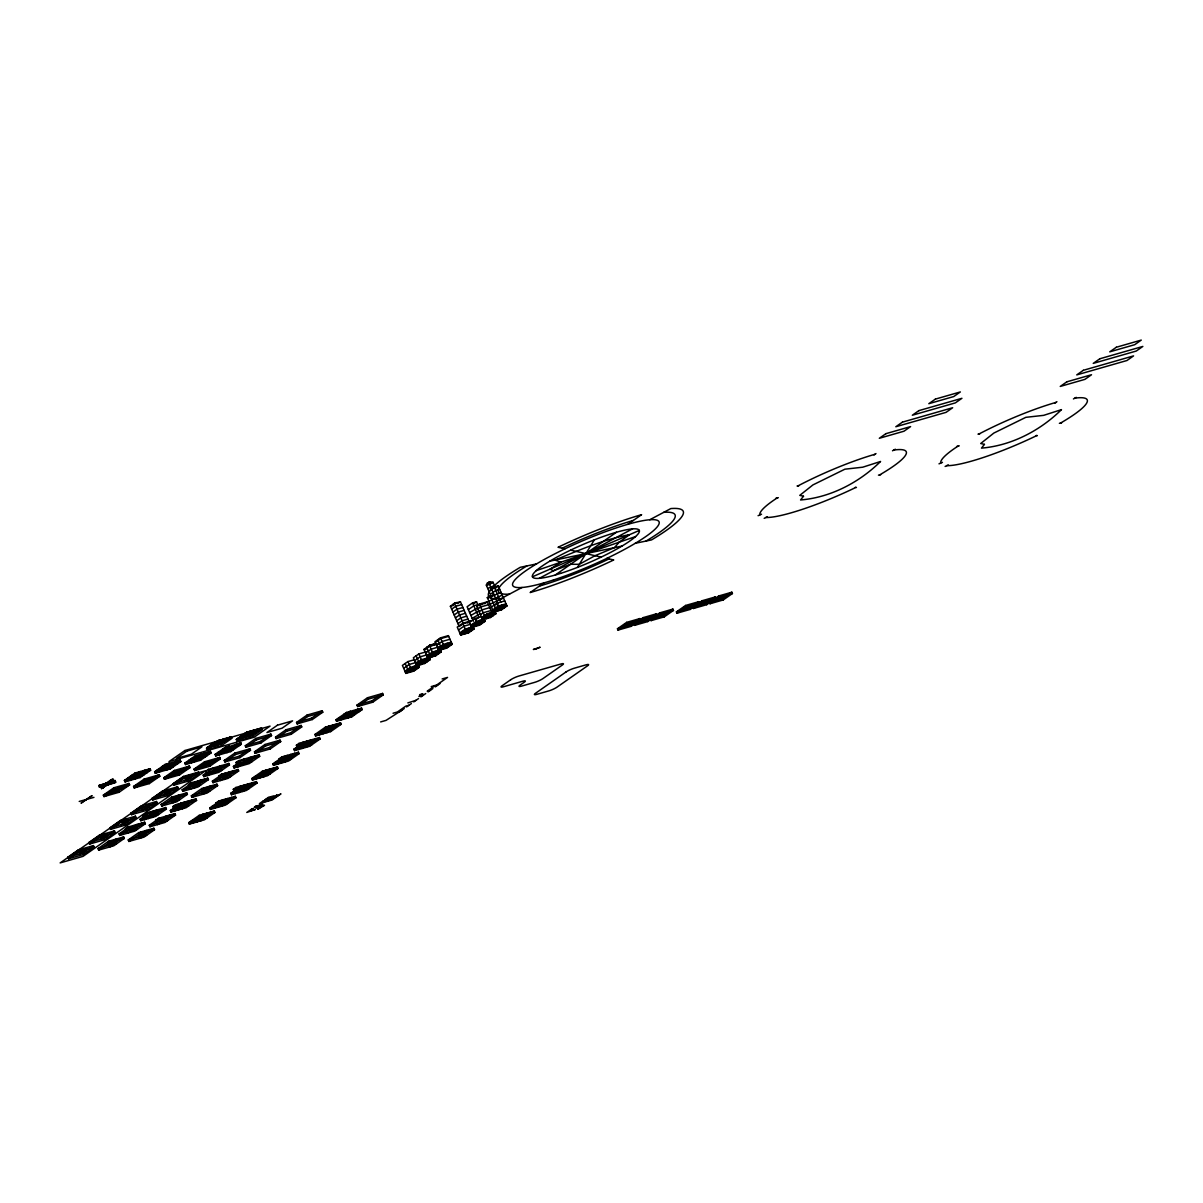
<?xml version="1.0" encoding="UTF-8"?>
<svg xmlns="http://www.w3.org/2000/svg" width="1203" height="1203" viewBox="0 0 1203 1203"><rect width="100%" height="100%" fill="white"/><g stroke="black" fill="none" stroke-linecap="round" stroke-linejoin="round"><path stroke-width="1.5" d="M220.45 767.529L221.442 766.326L218.36 767.213M684.372 607.756C684.116 607.395 680.913 608.553 685.996 606.658M629.38 623.395L632.703 622.086L631.981 622.658M144.54 807.002L148.33 805.529M184.721 777.845L183.277 778.552L183.924 777.8M208.525 787.529L211.698 786.326L208.66 787.604M627.004 623.65L627.74 623.59M577.395 567.41L594.372 539.816M152.195 813.303L153.007 812.581M153.909 812.491L156.555 811.228L155.879 811.95M180.916 779.228L185.833 777.318L184.676 777.785M106.36 834.942L104.09 836.04L106.345 834.852M127.383 820.235L125.127 821.333L127.368 820.16M685.56 607.35L686.687 606.688M158.149 810.777L153.337 812.356M121.578 821.995L117.593 823.093A4.902 0.797 -23.5 0 0 117.112 823.408L122.721 821.378L121.578 821.875M187.863 801.935L192.435 800.085L187.097 802.19M219.277 767.589L218.344 767.559M705.966 601.35L703.244 602.553C714.823 598.357 706.221 600.477 705.92 601.274M722.432 596.538C722.552 595.771 731.559 593.575 719.755 597.816L722.477 596.628M223.923 766.1L222.044 766.897M215.893 768.657L217.126 767.845M98.781 785.604L115.007 780.491L115.729 782.145L114.616 782.927L99.503 787.258L98.781 785.604L115.007 780.491M79.218 801.439L93.954 797.363M99.503 787.258L115.729 782.145M111.353 779.604L100.841 786.957L101.548 788.612L113.683 780.792L112.962 779.153L111.353 779.604L112.074 781.258L101.548 788.612M106.345 783.439L107.458 782.657M112.962 779.153L102.435 786.491L103.157 788.145M107.052 785.093L108.18 784.311M115.428 788.762L112.165 791.108L116.886 789.754L120.15 787.409L112.15 791.063M133.172 776.356L129.593 778.942L130.225 780.386L133.834 777.86L128.646 779.349L127.984 777.845L133.202 776.416M134.315 777.589L140.736 773.048L140.074 771.544L136.495 774.115L131.277 775.559L131.924 777.063L137.127 775.574M139.984 783.544L145.217 779.815L149.322 783.589L134.21 787.92L133.578 786.461L144.104 779.123L159.202 774.792L159.834 776.236L149.322 783.589L144.104 779.123L145.247 779.875M146.736 779.379L152.796 777.709L147.548 781.379L139.969 783.484M165.954 768.522L172.36 765.604L172.991 767.048L166.585 769.965L165.924 768.461M173.833 763.018L176.435 761.123L177.097 762.627L174.465 764.461L178.239 763.379L177.593 761.875L173.818 762.958L177.608 761.935L169.728 767.439L154.616 771.77L155.247 773.213L170.36 768.882L180.871 761.544L180.239 760.085L165.127 764.416L154.616 771.77L180.239 760.085M208.465 746.582L227.758 737.785M210.705 745.018L209.954 745.544L225.623 738.401L224.555 738.702M212.931 743.454L221.337 739.634M215.157 741.905L214.42 742.416L219.202 740.236L218.134 740.552M201.518 754.055L210.465 751.424L211.096 752.883L200.585 760.221L195.984 757.213L185.473 764.552L184.841 763.108L195.352 755.755L201.487 753.995L202.119 755.454M174.24 773.123L176.179 771.679L174.315 770.461L163.803 777.8L164.435 779.258L179.548 774.927L190.059 767.574L189.427 766.131L174.315 770.461L179.548 774.927L177.052 772.251L174.209 773.063L179.021 770.867M191.006 761.409L195.247 758.371L210.465 751.424L199.954 758.777L184.841 763.108L195.247 758.371L189.112 760.131L189.743 761.574M197.247 757.048L201.487 753.995M200.074 756.236L204.33 753.183L204.961 754.642M222.946 742.687L218.149 744.883M225.172 741.138L225.908 740.612L213.878 746.101L214.946 745.8M227.397 739.574L211.743 746.717M229.638 738.01L230.374 737.499L207.472 747.935L208.54 747.634M67.789 857.273L78.315 849.919L93.428 845.589L94.075 847.092L83.563 854.446L68.451 858.777L67.789 857.273L82.902 852.942L93.428 845.589M88.827 842.566L99.353 835.228L114.45 830.897L115.112 832.401L104.601 839.754L89.488 844.085L88.827 842.566L103.939 838.235L114.45 830.897M109.864 827.875L120.375 820.521L135.488 816.19L136.15 817.709L125.623 825.047L110.526 829.378L109.864 827.875L124.977 823.544L135.488 816.19M130.901 813.183L141.413 805.83L156.525 801.499L157.187 803.002L146.661 810.356L131.548 814.687L130.901 813.183L146.014 808.852L156.525 801.499M151.924 798.476L162.45 791.138L177.563 786.807L178.209 788.311L167.698 795.664L152.586 799.995L151.924 798.476L167.037 794.145L177.563 786.807M172.961 783.785L183.488 776.431L198.6 772.1L199.247 773.604L188.736 780.958L173.623 785.288L172.961 783.785L188.074 779.454L198.6 772.1M77.894 851.183L80.526 849.348M213.277 760.446L205.683 762.552L200.435 766.221L208.014 764.116L213.247 760.386M223.578 750.386L222.946 748.943L236.931 743.905M68.451 858.777L78.962 851.423L94.075 847.092M89.488 844.085L99.999 836.732L115.112 832.401M110.526 829.378L121.037 822.04L136.15 817.709M131.548 814.687L142.074 807.333L157.187 803.002M152.586 799.995L163.097 792.642L162.45 791.138M173.623 785.288L184.134 777.935L199.247 773.604M205.713 762.612L194.66 770.597L194.029 769.138L204.54 761.8L219.653 757.469L220.284 758.913L209.773 766.266L194.66 770.597L220.284 758.913L205.172 763.243L204.54 761.8L209.773 766.266L205.172 763.243M226.75 747.905L229.382 746.071L229.984 747.469M165.803 791.303L168.435 789.469M186.841 776.612L189.472 774.777M103.623 835.213L100.631 837.303L107.533 834.341L104.15 835.228M158.811 796.581L161.803 794.491M79.127 854.025L85.533 851.107M100.165 839.318L106.571 836.401L105.338 833.559M121.202 824.626L127.608 821.709L126.36 818.867L122.586 819.95L123.819 822.792M163.262 795.228L169.668 792.311M184.3 780.536L190.706 777.619M226.42 751.258L232.826 748.341M234.299 745.74L240.69 742.762L241.322 744.221L230.796 751.559L215.683 755.89L215.066 754.446L225.578 747.093L229.352 746.01M152.811 811.288L156.585 810.205L158.48 814.551L147.142 817.799L144.51 819.634L142.631 815.288L151.548 811.649M203.848 776.627L214.36 769.288L213.698 767.77L203.187 775.123L203.848 776.627L218.946 772.296L229.472 764.958L228.811 763.439L208.36 769.364L205.728 771.198L207.623 775.544L210.254 773.709L221.578 770.461L219.698 766.116M127.999 827.062L125.368 828.897L127.262 833.258L137.774 825.905L137.127 824.401L126.601 831.739L119.052 833.905L119.698 835.423L134.811 831.093L145.337 823.739L144.676 822.235L127.999 827.062L129.894 831.408L137.443 829.243L135.548 824.897M146.405 814.205L149.037 812.371L150.931 816.717M182.149 789.815L189.713 787.649L200.224 780.311L200.886 781.815L190.36 789.168L188.48 784.807L191.097 782.973L207.773 778.146L208.435 779.649L197.924 787.003L182.811 791.333L182.149 789.815L192.675 782.476L193.322 783.98L182.811 791.333M98.014 848.611L108.526 841.258L123.638 836.927L124.3 838.431L113.789 845.784L98.676 850.115L98.014 848.611L109.353 845.363L111.984 843.529M119.052 833.905L129.563 826.566L130.225 828.07L119.698 835.423M140.089 819.213L150.601 811.86L165.713 807.529L166.375 809.048L155.849 816.386L140.736 820.717L140.089 819.213L157.819 813.048L165.713 807.529M161.112 804.521L171.638 797.168L186.751 792.837L187.397 794.341L176.886 801.694L161.773 806.025L161.112 804.521L172.45 801.273L175.082 799.424M224.239 760.476L234.765 753.138L249.878 748.807L250.51 750.251L239.983 757.604L224.871 761.935L224.239 760.476L239.352 756.146L249.878 748.807M245.277 745.785L255.803 738.431L270.916 734.101L271.532 735.559L261.021 742.898L245.908 747.228L245.277 745.785L260.389 741.454L270.916 734.101M108.12 842.521L110.736 840.686L112.631 845.032L109.999 846.867L109.353 845.363M192.254 783.724L194.886 781.89M98.676 850.115L109.187 842.762L124.3 838.431M140.736 820.717L151.262 813.378L166.375 809.048M161.773 806.025L172.285 798.672L187.397 794.341M224.871 761.935L235.397 754.582L250.51 750.251M245.908 747.228L256.434 739.89L271.532 735.559M109.398 843.123L114.15 840.28L111.623 842.055M131.728 827.499L141.864 823.393L133.698 826.13L139.383 824.506M172.495 799.033L177.623 795.514M196.029 782.642L198.66 780.807M174.736 797.965L177.247 796.191L176.044 796.536M150.27 815.213L158.149 809.694L158.811 811.213L148.3 818.551M213.367 771.123L221.262 765.604L221.908 767.123L214.029 772.627M461.952 624.628L459.215 626.552L450.388 606.252L454.779 603.049L457.065 603.214M456.749 602.492L453.411 604.011L453.726 604.733L454.779 603.049M115.759 842.446L116.405 843.95L108.856 846.115L116.751 840.596L116.09 839.092L108.195 844.611L115.759 842.446L123.638 836.927M144.676 822.235L136.796 827.739L129.232 829.905M178.856 798.341L179.518 799.86L171.954 802.025L179.848 796.506L179.187 795.003L171.307 800.506L178.856 798.341L186.751 792.837M192.345 785.815L199.893 783.649L207.773 778.146M228.811 763.439L220.931 768.958L203.187 775.123M457.666 603.605L460.403 601.695L469.23 621.981L463.32 623.68L454.508 603.38L460.403 601.695M152.074 817.469L154.706 815.634M175.743 800.942L173.112 802.777L172.45 801.273M194.134 788.085L196.766 786.236M487.561 583.921L487.245 583.199L490.598 581.681L489.531 583.365M490.598 581.681L487.245 583.199M451.651 609.154L455.757 606.282L461.666 604.583M486.508 585.605L493.185 582.568M195.939 798.867L180.826 803.198L170.3 810.551L170.961 812.055L186.074 807.724L196.585 800.386L195.939 798.867L188.044 804.386L188.706 805.89L177.367 809.138L174.736 810.972L172.841 806.627L175.473 804.792L186.811 801.544M249.908 757.454L251.803 761.8L240.465 765.048L237.848 766.882L235.953 762.537L238.585 760.702L259.036 754.777L259.698 756.296L249.171 763.634L234.059 767.965L233.412 766.461L243.923 759.108L244.585 760.627L234.059 767.965M452.914 612.056L457.02 609.184L462.929 607.485M149.277 825.243L156.826 823.078L167.337 815.739L167.999 817.243L157.488 824.596L155.593 820.235L158.225 818.401L174.901 813.574L175.548 815.078L165.037 822.431L149.924 826.762L149.277 825.243L159.788 817.905L160.45 819.408L149.924 826.762M212.375 781.153L219.923 778.988L230.45 771.649L231.096 773.153L220.585 780.506L218.69 776.146L221.322 774.311L237.999 769.484L238.66 770.988L228.134 778.341L213.036 782.672L212.375 781.153L222.886 773.815L223.547 775.318L213.036 782.672M128.24 839.95L138.751 832.596L153.864 828.265L154.525 829.769L143.999 837.123L128.886 841.453L128.24 839.95L139.578 836.702L142.195 834.867M191.337 795.86L201.863 788.506L216.961 784.176L217.623 785.679L207.111 793.033L191.999 797.363L191.337 795.86L202.675 792.612L205.307 790.762M487.771 588.508L494.448 585.47M254.465 751.815L264.991 744.477L280.088 740.146L280.72 741.589L270.209 748.943L255.096 753.273L254.465 751.815L269.577 747.484L280.088 740.146M275.502 737.123L286.013 729.77L301.126 725.439L301.758 726.898L291.246 734.236L276.134 738.567L275.502 737.123L290.615 732.792L301.126 725.439M296.539 722.432L307.051 715.078L322.163 710.747L322.795 712.191L312.284 719.544L297.171 723.875L296.539 722.432L311.652 718.101L322.163 710.747M201.442 789.769L204.074 787.935M128.886 841.453L139.413 834.1L154.525 829.769M170.961 812.055L181.473 804.717L196.585 800.386M191.999 797.363L202.51 790.01L217.623 785.679M255.096 753.273L265.622 745.92L280.72 741.589M276.134 738.567L286.645 731.229L301.758 726.898M297.171 723.875L307.682 716.522L322.795 712.191M205.217 788.687L207.848 786.852M454.178 614.959L458.283 612.086L464.193 610.387M491.245 596.477L493.982 594.568L487.305 597.605L493.606 612.101L501.486 609.846L506.959 606.011L498.132 585.726L491.456 588.763L494.087 588.011M180.495 806.551L188.375 801.033L189.036 802.551M243.592 762.461L251.487 756.943L252.134 758.461L244.254 763.965M167.533 815.875L170.089 815.363L164.841 817.754L170.6 815.333M228.465 773.303L230.555 772.912M229.051 772.897L233.187 771.273M230.104 772.146L234.54 770.672L233.713 771.243M249.036 758.928L255.893 755.755L250.6 758.341M468.358 609.62L473.847 605.801L477.786 604.673L476.523 601.771L472.584 602.898L467.11 606.733L473.411 621.214M489.035 591.41L494.508 587.575L498.448 586.447M206.51 789.348L207.593 788.597M495.395 587.635L498.132 585.726M178.51 809.89L189.773 801.95M231.848 772.537L232.675 771.965M473.787 603.68L476.523 601.771M153.864 828.265L145.984 833.784L138.42 835.95L146.315 830.431L146.961 831.935L139.082 837.453L146.631 835.288L144.736 830.942M174.901 813.574L167.006 819.078L159.458 821.243M209.081 789.679L209.728 791.198L202.179 793.363L210.074 787.845L209.412 786.341L201.518 791.845L209.081 789.679L216.961 784.176M237.999 769.484L230.119 774.988L222.555 777.153M259.036 754.777L251.141 760.296L233.412 766.461M184.916 806.972L182.3 808.807L181.036 805.905M205.954 792.281L203.322 794.115L202.675 792.612M224.359 779.424L226.991 777.574L225.096 773.228L218.69 776.146M455.426 617.846L459.546 614.974L465.456 613.289M481.696 617.59L487.17 613.756L495.05 611.5L495.997 613.68L490.508 617.5L482.644 619.756L476.659 605.996L479.395 604.071L487.275 601.816L492.313 613.41M487.621 598.327L500.974 592.237M456.689 620.748L460.809 617.876L466.704 616.177M469.621 612.522L477.726 607.936M484.523 603.741L487.275 601.816M477.907 608.898L480.659 606.974L488.523 604.718M488.869 601.229L502.237 595.139M457.952 623.65L462.057 620.778L467.967 619.079M470.884 615.425L478.989 610.838M426.87 655.891L432.358 652.056L440.238 649.8L441.17 651.981L435.697 655.815L427.817 658.071L424.042 649.364L429.802 645.214L433.742 644.086L434.057 644.808L431.426 645.56M440.478 637.876L435.005 641.71L438.779 650.402L446.659 648.146L452.148 644.312L448.358 635.62L440.478 637.876L444.268 646.567L438.779 650.402M414.208 659.785L407.907 661.59L402.419 665.409L405.892 673.394L413.772 671.124L419.245 667.304L418.298 665.124L410.434 667.379L404.945 671.214M426.749 651.665L418.87 653.921L413.381 657.755L416.855 665.725L424.734 663.47L430.208 659.635L429.26 657.47L421.396 659.725L415.907 663.56L423.787 661.289M424.358 650.101L429.802 645.214M435.321 642.432L440.794 638.598L448.674 636.342M467.862 622.943L470.599 621.019L462.719 623.274L457.245 627.109L460.704 635.079L468.584 632.823L474.072 628.989L473.125 626.823L465.245 629.079L459.772 632.913M479.17 611.786L481.907 609.876L489.786 607.62M490.132 604.132L503.501 598.041M472.147 618.327L480.253 613.741M403.682 668.312L409.17 664.477L417.05 662.221M414.644 660.658L420.133 656.823L428.012 654.567M425.606 652.988L431.095 649.169L438.975 646.898M436.584 645.334L442.057 641.5L449.937 639.244M458.508 630.011L463.982 626.177L470.283 624.372M481.516 616.643L474.944 618.522L469.471 622.357L471.681 627.425L479.546 625.169L485.035 621.334L484.087 619.154L476.208 621.425L470.734 625.244L475.456 623.891M480.433 614.688L483.17 612.778L491.05 610.522M491.395 607.034L496.884 603.199L504.749 600.944M476.147 619.304L478.884 617.395L472.584 602.898M230.781 793.288L234.555 792.206L245.066 784.852L245.698 786.311L235.186 793.649L233.292 789.303L235.923 787.469L256.404 781.604L257.036 783.063L246.51 790.401L231.397 794.732L230.781 793.288L241.292 785.935L241.923 787.394L231.397 794.732M293.878 749.198L297.652 748.116L308.179 740.762L308.795 742.221L298.284 749.559L296.389 745.213L299.021 743.379L319.502 737.514L320.133 738.973L309.622 746.311L294.509 750.642L293.878 749.198L304.389 741.845L305.021 743.304L294.509 750.642M209.743 807.98L217.292 805.815L227.818 798.476L228.45 799.92L217.923 807.273L216.029 802.912L218.66 801.078L235.367 796.311L235.999 797.754L225.487 805.108L210.375 809.439L209.743 807.98L220.254 800.642L220.886 802.085L210.375 809.439M272.84 763.89L280.404 761.725L290.915 754.371L291.547 755.83L281.021 763.183L279.141 758.822L281.773 756.988L298.464 752.206L299.096 753.664L288.585 761.018L273.472 765.349L272.84 763.89L283.367 756.537L283.983 757.995L273.472 765.349M300.179 744.131L302.795 742.296L304.69 746.642M437.832 648.237L443.321 644.402L451.2 642.146M492.659 609.921L498.132 606.101L506.012 603.846M188.706 822.687L199.217 815.333L214.329 811.002L214.961 812.446L204.45 819.799L189.337 824.13L188.706 822.687L200.044 819.438L210.555 812.085L211.187 813.529L200.675 820.882L198.781 816.536M251.803 778.597L262.329 771.243L277.442 766.912L278.073 768.356L267.547 775.709L252.435 780.04L251.803 778.597L263.141 775.349L273.652 767.995L274.284 769.439L263.773 776.792L263.141 775.349M314.915 734.492L325.427 727.153L340.539 722.823L341.171 724.266L330.645 731.619L315.547 735.95L314.915 734.492L330.028 730.161L340.539 722.823M335.938 719.8L346.464 712.447L361.577 708.116L362.208 709.575L351.682 716.913L336.569 721.244L335.938 719.8L351.05 715.469L361.577 708.116M356.975 705.108L367.501 697.755L382.614 693.424L383.231 694.868L372.719 702.221L357.607 706.552L356.975 705.108L372.088 700.778L382.614 693.424M219.818 801.83L222.435 799.995M282.916 757.74L285.547 755.905M303.953 743.048L306.585 741.213M410.253 669.124L414.358 666.251L414.674 666.973L409.2 670.808M441.772 647.109L447.26 643.274L447.576 643.996L442.087 647.831M476.042 623.169L480.147 620.297L480.463 621.019L474.99 624.838L474.674 624.116M487.004 615.5L491.11 612.628L491.425 613.35L485.952 617.184L485.636 616.462M497.967 607.846L502.072 604.974L502.388 605.695L496.914 609.53M189.337 824.13L199.848 816.777L214.961 812.446M252.435 780.04L262.961 772.687L278.073 768.356M315.547 735.95L326.058 728.597L341.171 724.266M336.569 721.244L347.096 713.905L362.208 709.575M357.607 706.552L368.133 699.199L383.231 694.868M464.012 632.507L469.501 628.673L469.185 627.951M202.555 815.454L205.187 813.619M223.593 800.747L226.224 798.912M307.727 741.965L310.359 740.131M405.892 673.394L411.366 669.56L419.245 667.304M416.855 665.725L422.343 661.891L430.208 659.635M427.817 658.071L433.306 654.237L441.17 651.981M460.704 635.079L466.193 631.259L474.072 628.989M471.681 627.425L477.155 623.59L485.035 621.334M482.644 619.756L488.117 615.936L495.997 613.68M493.606 612.101L499.08 608.267L506.959 606.011M240.961 789.288L248.841 783.77L249.472 785.228L238.961 792.566M304.058 745.198L311.953 739.68L312.585 741.138L302.058 748.477M429.26 657.47L420.479 663.876L420.794 664.597L426.268 660.763L425.952 660.041M484.087 619.154L475.29 625.575L475.606 626.297L481.095 622.462L480.779 621.74M413.14 669.68L418.614 665.845L410.749 668.101L405.261 671.936L413.14 669.68L413.772 671.124M424.103 662.026L429.576 658.191L421.712 660.447L416.223 664.282L424.103 662.026L424.734 663.47M446.027 646.703L451.516 642.868L443.636 645.124L438.148 648.958L446.027 646.703L446.659 648.146M478.914 623.71L484.403 619.891L476.523 622.146L471.05 625.966L478.914 623.71L479.546 625.169M500.854 608.387L506.328 604.568L498.448 606.823L492.974 610.658L500.854 608.387L501.486 609.846M244.735 788.206L252.63 782.687L253.262 784.145L242.735 791.484M206.45 816.506L207.081 817.965L191.969 822.296L191.337 820.837L206.45 816.506L214.329 811.002M227.487 801.815L228.104 803.258L213.006 807.589L212.375 806.145L227.487 801.815L235.367 796.311M256.404 781.604L248.51 787.123L233.397 791.454L234.029 792.897L249.141 788.566L247.247 784.221M277.442 766.912L269.547 772.416L254.434 776.747L255.066 778.206L270.179 773.875L268.284 769.529M290.585 757.725L291.216 759.168L276.104 763.499L275.472 762.055L290.585 757.725L298.464 752.206M311.622 743.033L312.254 744.477L297.141 748.807L296.509 747.364L311.622 743.033L319.502 737.514M221.698 806.19L232.224 798.837L231.593 797.394L223.698 802.897L224.329 804.341M284.81 762.101L295.321 754.747L294.69 753.289L286.81 758.807L287.442 760.251M305.833 747.394L316.359 740.056L315.727 738.597L307.833 744.116L308.464 745.559M543.982 582.899L530.147 592.553A106.105 17.323 -23.5 0 0 613.741 559.951L606.823 558.372M555.29 574.989L616.477 532.237M627.786 524.343L641.605 514.673A106.105 17.323 -23.5 0 0 558.027 547.275L564.929 548.854M399.411 711.935L404.208 708.582M406.569 706.928L411.381 703.575M413.742 701.92L418.539 698.567M420.9 696.913L425.712 693.56M428.073 691.905L432.885 688.552M435.245 686.898L440.042 683.545M617.455 628.778L626.658 622.357L639.861 618.568L640.447 619.891L631.244 626.312L618.026 630.101L617.455 628.778L630.673 624.989L639.861 618.568M618.026 630.101L627.229 623.68L640.447 619.891M627.274 625.74L632.883 623.184M874.025 454.96L875.995 453.576M655.846 616.131L660.597 614.522L657.139 615.515L658.191 614.507L647.755 621.575L634.552 625.365L633.981 624.041L643.169 617.62L656.387 613.831L656.958 615.154L641.8 619.139L645.951 617.951L639.184 620.974L644.552 618.568M634.552 625.365L643.74 618.943L643.169 617.62M646.101 619.395L643.891 621.214L649.394 618.447M656.387 613.831L647.184 620.267L633.981 624.041M650.492 619.319L659.68 612.883L672.898 609.109L673.469 610.417L664.282 616.853L651.064 620.628L650.492 619.319L663.71 615.53L672.898 609.109M651.064 620.628L660.267 614.207L673.469 610.417M660.312 616.267L665.921 613.725M676.402 611.891L685.605 605.455L698.823 601.68L699.394 602.989L686.176 606.778L676.973 613.199L676.402 611.891L689.62 608.101L698.823 601.68M686.221 608.838L691.83 606.297M692.928 607.154L702.116 600.733L715.334 596.944L715.905 598.267L706.702 604.688L693.499 608.477L692.928 607.154L706.131 603.365L715.334 596.944M676.973 613.199L690.191 609.425L699.815 602.898L703.65 601.56M693.499 608.477L702.687 602.041L702.116 600.733M702.747 604.117C719.695 596.583 693.74 607.395 706.041 603.169L706.702 604.688M709.439 602.417L718.642 595.996L731.845 592.207L732.416 593.53L723.229 599.951L710.011 603.741L709.439 602.417L722.657 598.628L731.845 592.207M710.011 603.741L719.214 597.32L732.416 593.53M719.259 599.38L724.868 596.823M1054.941 403.11L1056.926 401.712M190.059 776.491L186.615 777.589L191.472 775.649L185.503 778.115L186.691 778.04A6.647 1.083 -23.5 0 0 187.518 777.8L190.375 776.582M158.826 811.063L160.525 809.679M250.344 759.108L251.412 758.642M222.766 766.882L221.953 767.319M148.3 805.98L145.443 807.183A6.647 1.083 -23.5 0 1 144.631 807.424L143.458 807.559L147.337 805.424M892.491 450.794L895.363 449.215M1073.422 398.945L1076.294 397.366M521.997 587.485L500.929 598.658A106.105 17.323 -23.5 0 1 520.222 567.32L536.508 563.921M539.245 578.342L632.507 528.884M649.755 519.756L670.838 508.568A106.105 17.323 -23.5 0 1 651.545 539.906L635.244 543.305M764.191 518.328L767.379 516.719M945.122 466.463L948.295 464.869M632.116 622.778L630.327 623.5A5.804 0.947 -23.5 0 1 629.47 623.755C625.349 623.304 641.545 619.41 629.41 623.425M648.643 618.041L646.703 618.808A5.804 0.947 -23.5 0 1 645.981 619.019L644.958 619.049L650.176 616.974L645.921 618.703L649.214 617.35M246.089 732.627L247.247 732.086M244.6 733.665L249.382 731.484M243.848 734.176L250.45 731.168M242.359 735.213L252.585 730.552M241.623 735.74L253.653 730.251M240.134 736.777L255.788 729.635M239.382 737.304L256.856 729.334M237.908 738.341L259.006 728.717M237.156 738.853L260.074 728.416M152.781 777.649L133.578 786.461L148.691 782.13L159.202 774.792L154.405 776.973M236.42 739.379L261.292 728.221M237.653 739.168L260.555 728.732M238.72 738.868L259.818 729.259M240.856 738.251L258.329 730.296M241.923 737.95L257.577 730.807M244.059 737.334L256.089 731.845M245.126 737.033L255.352 732.371M247.262 736.416L253.863 733.409M248.329 736.116L253.111 733.935M250.465 735.499L251.638 734.973M532.433 576.793L639.319 530.433M758.085 515.696L761.544 514.207M939.002 463.847L942.46 462.358M210.074 786.491L208.044 788.025M210.269 786.401L212.6 785.905L208.796 787.845M197.593 782.431L204.976 779.303L197.758 781.364M195.743 782.777L202.48 780.416L198.224 781.634M164.029 792.206L157.879 794.957L165.623 791.514L160.871 792.867L178.209 788.311M536.222 570.658L635.545 536.583M698.778 603.62L702.071 602.673L699.349 603.229M499.711 589.35L495.771 590.478L490.298 594.297L486.192 584.884L492.869 581.846L495.711 588.357M450.388 606.252L453.351 605.41M487.305 597.605L489.922 596.853M476.659 605.996L482.959 604.192M494.132 605.109L498.072 603.981L488.629 582.237M502.012 606.929L495.711 608.733L496.343 610.192L504.222 607.921L503.591 606.477M496.027 609.455L503.907 607.199M490.734 613.861L484.433 615.665L479.395 604.071M485.065 617.124L492.944 614.868M474.102 624.778L481.982 622.522M469.125 629.906L462.824 631.725L463.456 633.169L471.335 630.913L470.704 629.455M440.899 638.883L437.742 639.801L440.584 646.312M463.14 632.447L471.02 630.192M435.817 643.74L429.516 645.545L433.306 654.237M437.712 644.011L427.065 647.124L427.381 647.846M424.042 649.364L427.185 648.462M447.2 645.229L440.899 647.034L441.516 648.492L449.396 646.237L448.764 644.778M442.569 646.883L445.711 645.966M444.268 646.567L452.148 644.312M441.215 647.77L449.08 645.515M430.238 655.424L438.118 653.169M419.276 663.094L427.155 660.823M414.298 668.221L407.997 670.026L408.629 671.469L416.509 669.214L415.877 667.77M409.667 669.86L412.824 668.958M408.313 670.748L416.193 668.492M230.961 736.868L206.405 748.251M715.905 598.267L700.883 602.147L705.033 600.959L698.266 603.981M690.823 605.861L689.755 606.177L691.725 605.139M442.133 678.958L447.546 677.409L435.471 685.845L437.636 685.229M431.2 686.597L435.516 685.364L427.2 691.169L430.479 690.236M166.255 765.123L162.48 766.206L163.127 767.709L169.548 764.792L168.886 763.288L162.51 766.266M234.284 745.695L238.089 744.657M106.09 783.288L107.699 782.822M204.239 755.845L198.089 757.559L193.833 760.597L194.435 761.98M137.924 775.063L140.134 777.544L134.916 773.078L150.029 768.747L150.646 770.206L140.134 777.544L125.022 781.875L124.39 780.431L134.916 773.078L137.894 775.003L143.127 773.574L143.743 775.018L138.556 776.506L134.947 779.033L134.285 777.529M141.849 774.221L147.037 772.732L146.375 771.228L141.187 772.717L144.796 770.191L145.458 771.694M419.636 694.672L422.854 693.755L418.945 696.492L423.306 695.244M106.811 784.927L108.42 784.476M416.148 700.251L407.847 702.913M179.052 770.928L176.209 771.74L177.067 772.311M408.975 705.259L405.697 706.191L397.381 711.996L393.065 713.244M120.811 788.912L112.796 792.566L117.518 791.213L128.992 783.454L129.623 784.897L119.097 792.251L103.984 796.581L103.353 795.123L113.879 787.785L128.992 783.454L103.353 795.123L118.465 790.792L119.097 792.251L113.879 787.785L115.458 788.822M401.802 710.266L386.058 720.371L380.644 721.92M235.953 762.537L238.465 761.815M296.389 745.213L298.915 744.492M214.36 769.288L229.472 764.958M244.585 760.627L259.698 756.296M305.021 743.304L320.133 738.973M188.48 784.807L190.991 784.085M279.141 758.822L281.652 758.101M193.322 783.98L208.435 779.649M223.547 775.318L238.66 770.988M283.983 757.995L299.096 753.664M174.27 798.521L179.608 796.987M148.631 807.002L142.225 809.935L140.992 807.093M142.631 815.288L145.142 814.566M172.841 806.627L175.367 805.905M179.142 804.822L176.63 805.544L179.262 803.709L181.142 808.055M233.292 789.303L235.803 788.582M241.923 787.394L257.036 783.063M188.044 804.386L170.3 810.551M155.593 820.235L158.104 819.514M216.029 802.912L218.555 802.19M130.225 828.07L145.337 823.739M160.45 819.408L175.548 815.078M220.886 802.085L235.999 797.754M956.626 446.508L959.272 445.832M775.694 498.358L778.356 497.681M549.831 561.139L621.921 546.087M627.695 623.545C629.53 623.545 619.079 626.387 627.049 623.56M148.661 805.063L149.428 805.078L144.646 807.078M1059.377 423.306L1061.572 422.9M878.446 475.155L880.641 474.749M135.804 826.281L138.45 825.784M686.642 606.643L687.65 606.207L684.447 607.831M183.924 777.77L180.706 778.988A4.902 0.797 -23.5 0 0 180.224 779.318L180.961 779.288M187.082 802.461L190.826 801.213L187.863 802.01M977.979 434.148L979.648 434.027M797.063 485.997L798.732 485.877M1036.279 435.471L1037.362 435.651M855.363 487.32L856.446 487.501M570.583 550.132L601.169 557.094M116.886 789.754L118.465 790.792M663.62 615.319L664.282 616.853M722.567 598.432L723.229 599.951M718.642 595.996L719.214 597.32M689.53 607.891L690.191 609.425M685.605 605.455L686.176 606.778M659.68 612.883L660.267 614.207M647.094 620.056L647.755 621.575M630.583 624.793L631.244 626.312M626.658 622.357L627.229 623.68M494.192 586.853L500.824 602.071M496.884 603.199L499.08 608.267M490.042 595.696L495.395 608.011M489.576 615.334L490.508 617.5M487.17 613.756L488.117 615.936M474.944 618.522L477.155 623.59M467.636 630.658L468.584 632.823M462.719 623.274L466.193 631.259M436.298 650.928L436.614 651.65L431.125 655.485L430.809 654.763M434.749 653.635L435.697 655.815M426.779 647.455L429.621 653.981M425.336 658.597L425.651 659.319L420.163 663.154L419.847 662.417M418.87 653.921L422.343 661.891M416.133 655.846L418.644 661.635M407.907 661.59L411.366 669.56M405.17 663.5L407.682 669.304M372.088 700.778L372.719 702.221M367.501 697.755L368.133 699.199M355.171 711.048L355.802 712.492M351.05 715.469L351.682 716.913M349.908 714.717L350.539 716.161M347.607 713.214L348.238 714.657M346.464 712.447L347.096 713.905M342.359 716.883L342.975 718.326M330.028 730.161L330.645 731.619M325.427 727.153L326.058 728.597M311.652 718.101L312.284 719.544M307.051 715.078L307.682 716.522M308.359 743.409L309.622 746.311M299.021 743.379L300.915 747.725M290.615 732.792L291.246 734.236M286.013 729.77L286.645 731.229M281.773 756.988L283.652 761.334M279.246 760.973L279.878 762.416M269.577 747.484L270.209 748.943M264.991 744.477L265.622 745.92M260.389 741.454L261.021 742.898M255.803 738.431L256.434 739.89M264.51 770.612L266.404 774.958M262.329 771.243L262.961 772.687M261.998 774.582L262.63 776.04M258.209 775.664L258.84 777.123M238.059 744.612L238.69 746.055M236.916 743.845L237.532 745.304M239.352 756.146L239.983 757.604M238.585 760.702L240.465 765.048M232.796 748.281L233.427 749.725M234.765 753.138L235.397 754.582M243.472 785.303L245.367 789.649M226.39 751.198L227.021 752.642M239.698 786.386L241.592 790.732M235.923 787.469L237.818 791.815M228.886 772.146L230.765 776.491L223.217 778.657L221.322 774.311M219.472 754.807L218.841 753.364L221.472 751.529L217.683 752.612L218.314 754.055M206.194 754.416L206.826 755.86M204.224 755.8L204.856 757.243M208.36 769.364L210.254 773.709M218.66 801.078L220.555 805.424M195.984 757.213L195.352 755.755L200.585 760.221L185.473 764.552L211.096 752.883L191.082 758.747L191.713 760.191M216.149 805.063L216.781 806.506M190.976 761.349L191.608 762.792M199.893 783.649L200.555 785.153L192.991 787.318L191.097 782.973M201.863 788.506L202.51 790.01M188.074 779.454L188.736 780.958M185.698 775.86L186.931 778.702M202.675 817.589L203.292 819.048M183.488 776.431L184.134 777.935M199.217 815.333L199.848 816.777M198.886 818.672L199.518 820.13M195.112 819.754L195.743 821.213M180.826 803.198L181.473 804.717M175.473 804.792L177.367 809.138M171.638 797.168L172.285 798.672M167.037 794.145L167.698 795.664M165.773 816.235L167.668 820.581L160.104 822.747L158.225 818.401M150.601 811.86L151.262 813.378M146.014 808.852L146.661 810.356M145.262 813.454L147.142 817.799M141.413 805.83L142.074 807.333M140.962 832.025L142.856 836.371L140.225 838.205L139.578 836.702M138.751 832.596L139.413 834.1M113.894 781.273L114.616 782.927M124.977 823.544L125.623 825.047M120.375 820.521L121.037 822.04M99.909 784.822L100.616 786.476M108.526 841.258L109.187 842.762M103.939 838.235L104.601 839.754M101.548 834.641L102.796 837.483M99.353 835.228L99.999 836.732M82.902 852.942L83.563 854.446M78.315 849.919L78.962 851.423M663.725 512.343A97.248 15.88 -23.5 0 1 646.056 541.049M562.147 548.222A90.39 14.767 -23.5 0 1 633.349 520.448M509.576 594.071A95.308 15.564 -23.5 0 1 526.899 565.921M609.079 558.884A88.345 14.436 -23.5 0 1 539.485 586.041M893.934 450.012A79.789 13.038 -23.5 0 1 879.543 474.959M855.904 487.41A79.789 13.038 -23.5 0 1 765.785 517.516M759.815 514.959A79.789 13.038 -23.5 0 1 777.033 498.027M797.89 485.937A79.789 13.038 -23.5 0 1 875.017 454.268M1074.85 398.148A79.789 13.038 -23.5 0 1 1060.475 423.11M1036.821 435.561A79.789 13.038 -23.5 0 1 946.716 465.666M940.731 463.11A79.789 13.038 -23.5 0 1 957.949 446.163M978.821 434.088A79.789 13.038 -23.5 0 1 1055.933 402.419M252.284 732.356L248.194 734.296L252.284 732.356M164.48 792.762L165.668 792.732A6.647 1.083 -23.5 0 0 166.48 792.491L169.367 790.822L165.578 792.281L170.465 790.386L164.48 792.762M666.688 612.237L663.214 614.071A5.82 0.947 -23.5 0 1 662.492 614.282L661.455 614.357L666.688 612.237M83.578 850.055L86.496 849.032L79.593 852.01L83.578 850.055M125.653 820.672L121.668 822.611L128.556 819.709L125.653 820.672M690.206 605.59L692.763 604.688L686.733 607.289L690.311 605.56M254.48 731.379L250.946 734.025L242.074 736.582L254.48 731.379M662.432 613.891L665.74 612.628L662.462 613.861M85.353 849.604L83.067 850.732L85.323 849.634M708.266 600.447L706.266 601.44L708.236 600.402M724.792 595.711L722.792 596.703L724.747 595.665M803.499 496.237L800.566 499.967C830.581 497.501 859.393 482.388 880.566 461.471L862.731 467.2L844.912 469.185L812.927 484.914L799.8 495.35L803.499 496.237M984.43 444.373L981.498 448.117C1011.497 445.636 1040.309 430.539 1061.482 409.621L1043.663 415.351L1025.828 417.336L993.843 433.065L980.716 443.501L984.43 444.373M619.214 542.177L614.432 547.651L595.019 555.696L579.305 564.297L570.583 564.297L553.5 570.778L550.087 569.139L561.049 562.132L554.854 560.087C579.32 550.177 603.485 539.395 629.5 534.703L619.214 542.177M86.135 799.604L81.052 803.153L92.105 795.649L86.135 799.604M114.511 789.228L103.984 796.581L129.623 784.897L114.511 789.228M135.548 774.537L125.022 781.875L150.646 770.206L135.548 774.537M150.029 768.747L139.503 776.1L124.39 780.431L150.029 768.747M184.901 750.522L169.022 761.604L254.179 737.198L270.058 726.116L184.901 750.522M160.991 768.792L158.39 770.687L159.022 772.131L161.653 770.296L157.879 771.379L157.217 769.875L161.022 768.852M144.736 780.567L134.21 787.92L159.834 776.236L144.736 780.567M165.758 765.875L155.247 773.213L180.871 761.544L165.758 765.875L165.127 764.416L170.36 768.882L165.758 765.875M186.796 751.168L176.285 758.522L191.397 754.191L201.909 746.837L186.796 751.168M145.879 781.318L140.616 785.003L148.18 782.837L153.428 779.153L145.879 781.318M207.728 747.093L206.976 747.619L229.893 737.183L207.728 747.093M212.179 743.98L211.442 744.507L223.472 739.018L212.179 743.98M216.39 741.048L216.39 741.048M174.946 771.905L164.435 779.258L190.059 767.574L174.946 771.905M217.021 742.507L206.495 749.86L221.608 745.529L232.134 738.176L217.021 742.507M189.427 766.131L178.916 773.469L163.803 777.8L189.427 766.131M221.457 743.74L220.284 744.266L221.457 743.74M224.435 741.649L216.014 745.484L224.435 741.649M228.886 738.537L209.608 747.319L228.886 738.537M246.555 732.281L236.059 739.665L251.171 735.334L261.668 727.95L246.555 732.281M182.706 777.288L60.15 862.912L83.022 856.356L205.563 770.732L182.706 777.288M76.586 851.769L73.909 853.634L79.338 851.799L75.398 852.927L77.398 851.529L76.586 851.769M95.533 838.536L99.699 837.574L100.616 836.927L97.954 837.453L102.691 835.483L95.533 838.536M139.698 807.664L137.022 809.544L142.45 807.709L138.51 808.837L140.495 807.439L139.698 807.664M226.209 748.552L215.683 755.89L241.322 744.221L226.209 748.552L225.578 747.093L230.796 751.559L226.209 748.552M247.232 733.83L236.705 741.168L251.818 736.837L262.344 729.499L247.232 733.83M219.653 757.469L209.142 764.807L194.029 769.138L219.653 757.469M240.69 742.762L230.164 750.116L215.066 754.446L240.69 742.762M277.457 725.183L266.946 732.537L282.058 728.206L292.57 720.853L277.457 725.183M144.24 832.16L143.578 832.611L149.879 829.829L144.24 832.16M432.674 652.793L427.185 656.612L435.065 654.357L440.554 650.522L432.674 652.793M465.561 629.801L460.087 633.635L467.952 631.38L473.441 627.545L465.561 629.801M487.486 614.477L482.012 618.312L489.892 616.056L495.365 612.222L487.486 614.477M203.006 814.251L192.48 821.604L193.112 823.047L203.638 815.694L203.006 814.251M224.029 799.559L213.517 806.897L214.149 808.356L224.66 801.003L224.029 799.559M266.104 770.161L255.592 777.514L256.209 778.958L266.735 771.604L266.104 770.161M287.141 755.454L276.615 762.807L277.246 764.266L287.773 756.913L287.141 755.454M329.201 726.071L318.69 733.409L319.321 734.868L329.833 727.514L329.201 726.071M350.238 711.364L339.727 718.717L340.359 720.161L350.87 712.823L350.238 711.364M411.05 668.838L405.576 672.657L413.456 670.402L418.93 666.567L411.05 668.838M422.027 661.169L416.539 665.003L424.418 662.748L429.892 658.913L422.027 661.169M432.99 653.515L427.501 657.334L435.381 655.079L440.854 651.259L432.99 653.515M443.952 645.846L438.463 649.68L446.343 647.425L451.832 643.59L443.952 645.846M465.877 630.522L460.388 634.357L468.268 632.101L473.756 628.267L465.877 630.522M476.839 622.868L471.365 626.703L479.23 624.447L484.719 620.613L476.839 622.868M487.801 615.214L482.328 619.034L490.192 616.778L495.681 612.944L487.801 615.214M498.764 607.545L493.29 611.38L501.17 609.124L506.643 605.289L498.764 607.545M206.781 813.168L196.254 820.521L196.886 821.965L207.412 814.611L206.781 813.168M269.878 769.078L259.367 776.431L259.998 777.875L270.51 770.521L269.878 769.078M332.99 724.988L322.464 732.326L323.096 733.785L333.607 726.432L332.99 724.988M414.99 667.71L409.516 671.53L409.832 672.251L415.306 668.432L414.99 667.71M436.93 652.387L431.441 656.206L431.757 656.943L437.245 653.109L436.93 652.387M447.892 644.718L442.403 648.552L442.719 649.274L448.208 645.44L447.892 644.718M469.817 629.395L464.328 633.229L464.644 633.951L470.132 630.131L469.817 629.395M491.741 614.071L486.268 617.906L486.583 618.628L492.057 614.808L491.741 614.071M502.704 606.417L497.23 610.252L497.546 610.974L503.019 607.139L502.704 606.417M336.765 723.905L326.239 731.244L326.87 732.702L337.396 725.349L336.765 723.905M357.802 709.199L347.276 716.552L347.908 717.996L358.419 710.657L357.802 709.199M251.833 808.927L246.78 812.461L255.307 809.499L249.863 811.048L253.653 808.416L251.833 808.927M255.622 806.281L254.359 807.168L259.803 805.604L256.013 808.251L261.457 806.687L257.668 809.333L264.525 805.288L259.081 806.852L262.871 804.205L255.622 806.281M263.186 800.987L259.412 803.634L272.104 799.995L280.931 793.83L271.547 799.634L262.48 802.236L265.006 800.476L263.186 800.987M268.239 797.469L264.449 800.115L270.6 797.303L265.562 800.837L270.991 799.273L277.307 794.867L268.63 799.439L273.683 795.905L268.239 797.469M535.576 649.154L533.365 649.47L540.132 647.214L535.576 649.154M510.658 679.785L502.057 685.785A6.406 1.053 -23.5 0 0 503.531 686.748L522.839 681.214A6.406 1.053 -23.5 0 1 524.313 682.191L520.057 685.154A6.406 1.053 -23.5 0 0 521.531 686.131L534.658 682.357A6.406 1.053 -23.5 0 0 542.869 678.627L562.448 664.943A6.406 1.053 -23.5 0 0 560.974 663.981L518.854 676.041A6.406 1.053 -23.5 0 0 510.658 679.785M885.919 433.666L879.318 438.283L903.994 431.215L910.596 426.599L885.919 433.666M902.415 422.148L895.814 426.749L946.054 412.358L952.656 407.742L902.415 422.148M918.912 410.614L912.325 415.23L955.332 402.9L961.934 398.298L918.912 410.614M935.408 399.095L928.821 403.697L953.753 396.554L960.355 391.937L935.408 399.095M566.042 671.951L535.44 693.334A6.406 1.053 -23.5 0 0 536.914 694.311L548.809 690.898A6.406 1.053 -23.5 0 0 557.004 687.154L587.605 665.77A6.406 1.053 -23.5 0 0 586.147 664.808L574.252 668.221A6.406 1.053 -23.5 0 0 566.042 671.951M717.138 597.605L714.793 599.244L719.544 597.635L716.086 598.628L717.138 597.605M1066.85 381.817L1060.249 386.434L1084.911 379.366L1091.512 374.75L1066.85 381.817M1083.347 370.298L1076.745 374.9L1126.97 360.509L1133.572 355.893L1083.347 370.298M1099.843 358.765L1093.241 363.381L1136.249 351.05L1142.85 346.434L1099.843 358.765M1116.339 347.246L1109.737 351.847L1134.685 344.705L1141.271 340.088L1116.339 347.246M492.629 614.147L484.749 616.402L485.38 617.846L493.26 615.59L492.629 614.147M481.666 621.801L473.787 624.056L474.418 625.515L482.298 623.244L481.666 621.801M437.802 652.447L429.922 654.703L430.554 656.146L438.433 653.891L437.802 652.447M426.839 660.101L418.96 662.357L419.591 663.815L427.471 661.56L426.839 660.101M358.945 709.965L343.832 714.296L344.464 715.74L359.577 711.409L358.945 709.965M353.682 713.635L338.569 717.965L339.201 719.409L354.314 715.078L353.682 713.635M560.718 573.35A58.255 9.519 -23.5 0 0 639.394 530.718A58.255 9.519 -23.5 0 0 557.515 556.778A58.255 9.519 -23.5 0 0 560.718 573.35M553.425 579.996A79.789 13.038 -23.5 0 0 659.079 521.876A79.789 13.038 -23.5 0 0 545.139 558.974A79.789 13.038 -23.5 0 0 553.425 579.996"/></g></svg>
